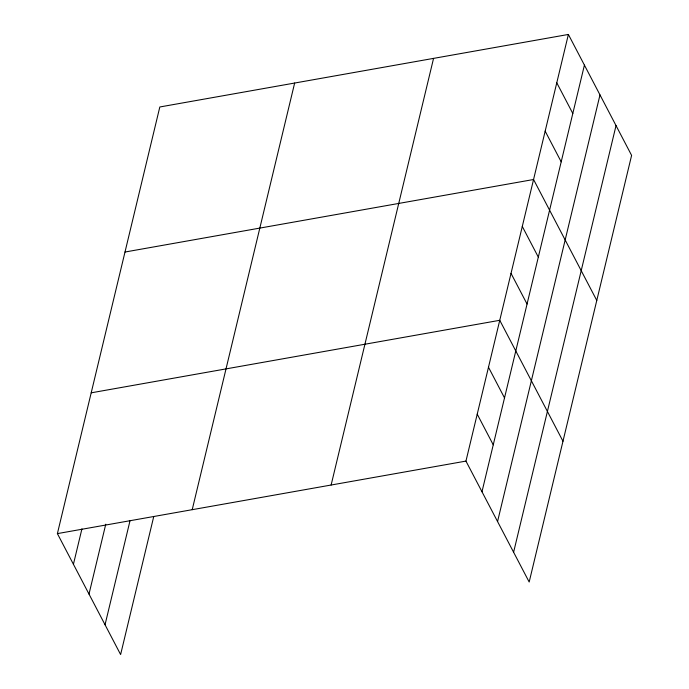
<?xml version="1.0" encoding="UTF-8"?>
<svg xmlns="http://www.w3.org/2000/svg" width="689" height="689" viewBox="0 0 689 689"><rect width="100%" height="100%" fill="white"/><g stroke="black" fill="none" stroke-linecap="round" stroke-linejoin="round"><path stroke-width="1.03" d="M153.664 516.888L120.618 654.55L57.394 533.613L159.822 106.976L568.382 34.45L631.606 155.387L529.178 582.024L465.953 461.096L568.382 34.45M73.422 564.282L81.939 528.825M89.002 594.073L105.77 524.2M105.038 624.759L130.083 520.471M192.214 509.679L294.651 83.042M331.125 485.022L433.562 58.384M481.981 491.765L584.418 65.119M497.561 521.547L599.99 94.91M513.606 552.242L616.035 125.596M125.002 252.028L533.562 179.51L596.777 300.447M91.198 392.825L499.758 320.299L562.982 441.236M57.394 533.613L465.953 461.096M556.772 82.801L572.809 113.47M545.171 131.16L561.199 161.829M522.288 226.44L538.324 257.109M511.023 273.369L527.059 304.038M488.484 367.228L504.52 397.906M477.219 414.158L493.255 444.836"/></g></svg>
